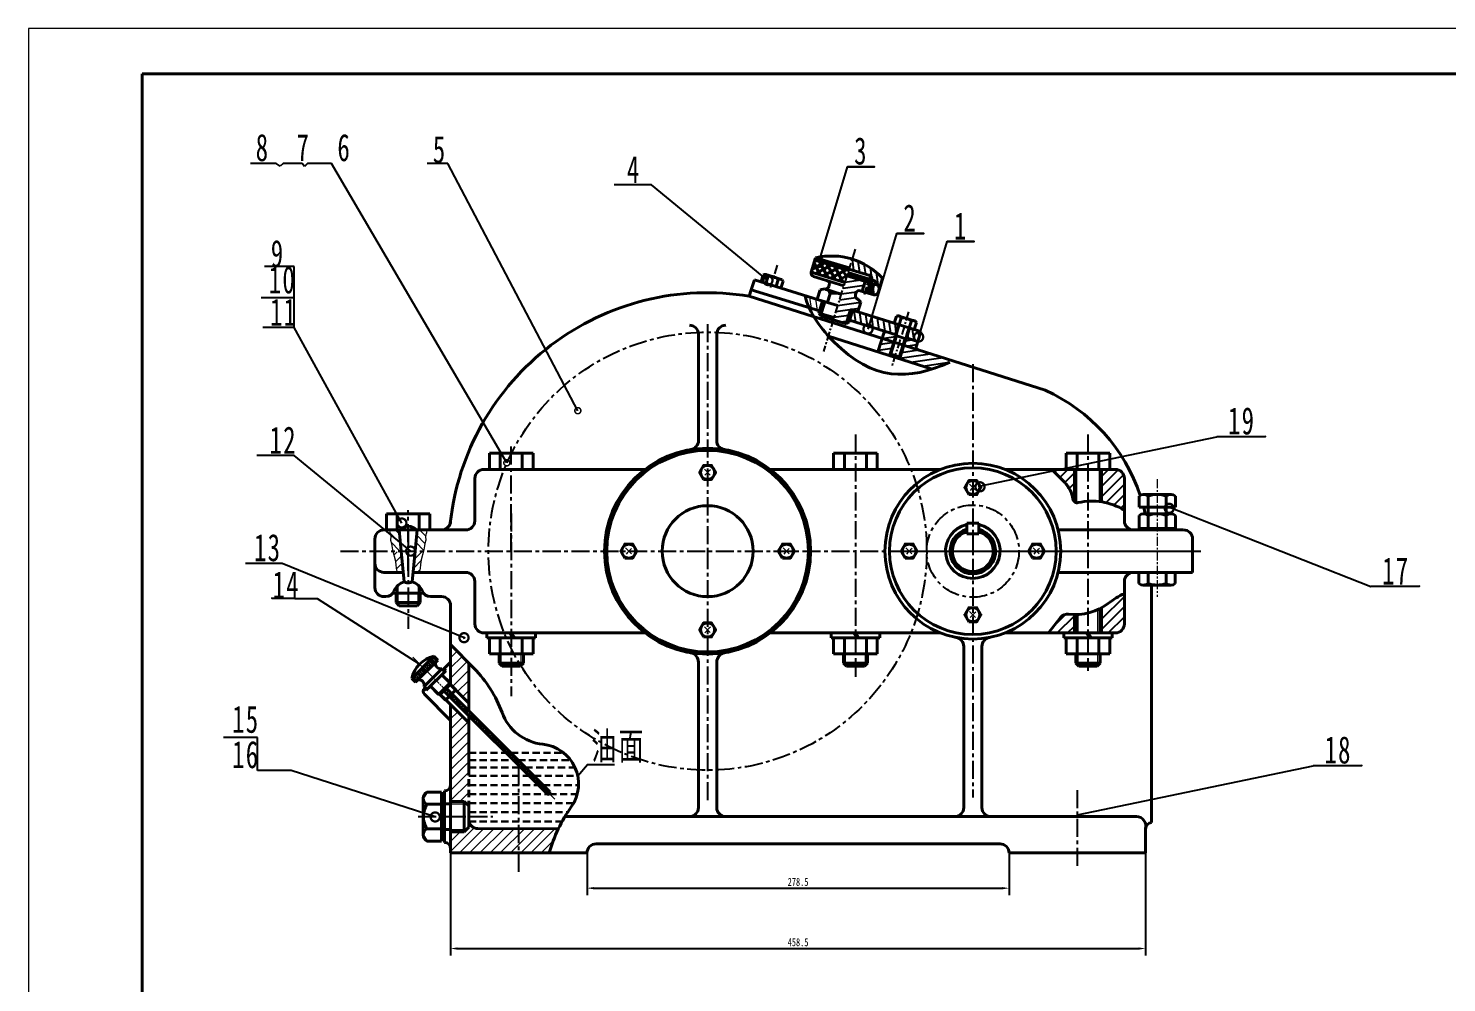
# Model space of a CAD drawing. Header units: millimetres. Extents: x -655 to 1299, y -1331 to -491.
# Drawn here: x 111 to 735, y -911 to -491 of the extents above; entities that cross this region are included whole.
import ezdxf

# ---------------------------------------------------------------- set-up
doc = ezdxf.new("R2010")
doc.units = ezdxf.units.MM
doc.header["$LTSCALE"] = 0.125
doc.header["$PDSIZE"] = -5
for name, pattern in [('ACAD_ISO08W100', [36, 24, -3, 6, -3]), ('CENTER', [50.8, 31.75, -6.35, 6.35, -6.35]), ('CENTERX2', [101.599999, 63.5, -12.7, 12.7, -12.7]), ('DASHEDX2', [38.099999, 25.4, -12.7]), ('F', [0.75, 0.5, -0.25])]:
    doc.linetypes.add(name, pattern=pattern)
doc.layers.get('0').update_dxf_attribs({"lineweight": 18})
doc.layers.get('Defpoints').update_dxf_attribs({"lineweight": 18})
for name, color, linetype, lineweight in [('03', 2, 'F', 18), ('剖面线层', 4, 'Continuous', 18), ('波浪线', 7, 'Continuous', 15), ('粗实线', 7, 'Continuous', 40), ('粗实线层', 7, 'Continuous', 40), ('细实线', 4, 'Continuous', 5), ('虚线', 2, 'DASHEDX2', 30), ('轮廓线', 5, 'Continuous', 30)]:
    doc.layers.add(name, color=color, linetype=linetype, lineweight=lineweight)
for name, color, linetype in [('剖面线', 2, 'Continuous'), ('标注线', 3, 'Continuous'), ('点划线', 3, 'CENTERX2')]:
    doc.layers.add(name, color=color, linetype=linetype)
doc.styles.add('标准', font='SimSun.ttf', dxfattribs={"width": 0.667})
doc.dimstyles.new('ISO-25', dxfattribs={"dimtxt": 3.5, "dimasz": 4, "dimexe": 1.25, "dimexo": 0, "dimtad": 1, "dimtoh": 1, "dimdsep": 46, "dimtxsty": '标准', "dimcen": 2.5, "dimdle": 8, "dimadec": 0, "dimazin": 0, "dimtfac": 1, "dimtmove": 0, "dimatfit": 3, "dimfxl": 1, "dimarcsym": 0})
pattern_1 = [(8.13988, (-1666.5604, 751.7794), (-0.3446581, 2.4096695), [])]
pattern_2 = [(98.13988, (-1666.5604, 751.7794), (-2.4096695, -0.3446581), [])]

# ---------------------------------------------------------------- blocks, each defined once
blk = doc.blocks.new('_DotSmall')
at = {"layer": '标注线', "color": 0, "const_width": 0.5}
blk.add_lwpolyline([(-0.0625, 0, 1), (0.0625, 0, 1)], format="xyb", close=True, dxfattribs=at)
blk = doc.blocks.new('*D24')
at = {"layer": 'Defpoints', "color": 0, "lineweight": -3, "transparency": 16777216}
for p in [(296.47, -853.61), (602.18, -853.61), (602.18, -895.68)]:
    blk.add_point(p, dxfattribs=at)
at = {"layer": '粗实线', "color": 7, "linetype": 'Continuous', "lineweight": -2, "transparency": 16777216}
for p, q in [((296.47, -853.61), (296.47, -898.68)), ((602.18, -853.61), (602.18, -898.68)), ((299.47, -895.68), (599.18, -895.68))]:
    blk.add_line(p, q, dxfattribs=at)
at = {"layer": '粗实线', "color": 7, "lineweight": -3, "transparency": 16777216}
for points in [[(299.47, -895.18), (299.47, -896.18), (296.47, -895.68)], [(599.18, -895.18), (599.18, -896.18), (602.18, -895.68)]]:
    blk.add_solid(points, dxfattribs=at)
at = {"layer": '粗实线', "color": 7, "lineweight": -3, "transparency": 16777216, "insert": (449.32, -892.93), "char_height": 3.5, "attachment_point": 5, "style": '标准'}
blk.add_mtext('\\A1;458.5', dxfattribs=at)
blk = doc.blocks.new('*D25')
at = {"layer": 'Defpoints', "color": 0, "lineweight": -3, "transparency": 16777216}
for p in [(356.47, -853.61), (542.18, -853.61), (542.18, -869.12)]:
    blk.add_point(p, dxfattribs=at)
at = {"layer": '粗实线', "color": 7, "linetype": 'Continuous', "lineweight": -2, "transparency": 16777216}
for p, q in [((356.47, -853.61), (356.47, -872.12)), ((542.18, -853.61), (542.18, -872.12)), ((359.47, -869.12), (539.18, -869.12))]:
    blk.add_line(p, q, dxfattribs=at)
at = {"layer": '粗实线', "color": 7, "lineweight": -3, "transparency": 16777216}
for points in [[(359.47, -868.62), (359.47, -869.62), (356.47, -869.12)], [(539.18, -868.62), (539.18, -869.62), (542.18, -869.12)]]:
    blk.add_solid(points, dxfattribs=at)
at = {"layer": '粗实线', "color": 7, "lineweight": -3, "transparency": 16777216, "insert": (449.32, -866.37), "char_height": 3.5, "attachment_point": 5, "style": '标准'}
blk.add_mtext('\\A1;278.5', dxfattribs=at)

msp = doc.modelspace()

# ---------------------------------------------------------------- hatches: boundary and pattern name
at = {"layer": '剖面线'}
h = msp.add_hatch(dxfattribs=at)
h.set_pattern_fill('ANSI31', color=0, scale=0.242, angle=45, style=0)
h.set_pattern_definition([(135, (284.9298, -781.1493), (-0.543305, -0.543305), [])])
h.paths.add_polyline_path([(290.8322, -768.7314), (289.1094, -767.0085), (279.345, -776.7729), (281.0679, -778.4957)])
at = {"layer": '剖面线层', "lineweight": -3}
h = msp.add_hatch(dxfattribs=at)
h.set_pattern_fill('ANSI31', color=4)
h.paths.add_polyline_path([(592.8445, -688.7884, 0.41421356), (588.8445, -684.7884), (582.8445, -684.7884), (582.8445, -699.1063, -0.09782163), (592.8445, -702.7645)])
h.paths.add_polyline_path([(560.906, -684.7884), (566.6051, -690.5926, -0.1598419), (570.1722, -697.8056, 0.18289837), (570.8445, -699.0243), (570.8445, -684.7884)])
h.paths.add_polyline_path([(570.8445, -748.6929, -0.02579667), (568.3278, -748.5442, 0.25881502), (564.7883, -750.0237), (559.4469, -756.7884), (570.8445, -756.7884)])
h.paths.add_polyline_path([(592.8445, -739.4992, 0.05890345), (585.9323, -743.6238, -0.03780374), (582.8445, -745.6473), (582.8445, -756.7884), (588.8445, -756.7884, 0.41421356), (592.8445, -752.7884)])
at = {"layer": '剖面线层'}
h = msp.add_hatch(dxfattribs=at)
h.set_pattern_fill('ANSI31', color=4)
h.paths.add_polyline_path([(304.4678, -770.0325), (296.4678, -761.8931), (296.4678, -778.9977), (299.0404, -781.5703), (298.6729, -781.9377), (304.4678, -787.7326)])
h.paths.add_polyline_path([(304.4678, -796.4083), (296.4678, -788.4083), (296.4678, -823.214), (296.4678, -830.9447), (302.4678, -830.9447), (304.4678, -832.9447), (304.4678, -816.3618)])
h.paths.add_polyline_path([(326.4678, -842.9806), (308.5149, -842.897, -0.41766574), (304.4678, -838.8973), (304.4678, -842.278), (302.4678, -844.278), (296.4678, -844.278), (296.4678, -852.6113), (296.4678, -853.6113), (326.4678, -853.6113)])
h.paths.add_polyline_path([(343.8426, -843.0614), (326.4678, -842.9806), (326.4678, -853.6113), (339.8076, -853.6113, -0.04134854)])
at = {"layer": '细实线', "linetype": 'Continuous', "lineweight": -3}
h = msp.add_hatch(dxfattribs=at)
h.set_pattern_fill('ANSI31', color=130, scale=0.766675, angle=53.1398806, style=0)
h.set_pattern_definition(pattern_2)
h.paths.add_polyline_path([(473.0519, -592.234), (471.6908, -596.6281), (480.9075, -599.4985, -0.41376504), (481.6641, -600.9368), (481.5501, -601.3047), (482.6498, -601.6471, -0.41376504), (483.4064, -603.0854), (483.2924, -603.4533), (485.3364, -604.0898), (486.4023, -600.5728, 0.13050501)])
h.paths.add_polyline_path([(481.4107, -607.5847), (482.5687, -607.9356, 0.41421356), (484.4809, -606.9129), (485.3364, -604.0898), (483.2924, -603.4533), (482.5619, -603.8682)])
h = msp.add_hatch(dxfattribs=at)
h.set_pattern_fill('ANSI31', color=130, scale=0.766675, angle=-36.8601194, style=0)
h.set_pattern_definition(pattern_1)
h.paths.add_polyline_path([(474.5644, -607.9131), (474.7868, -607.1794, -0.41421356), (476.6989, -606.1567), (477.5586, -606.4172), (478.9004, -602.0854), (470.7834, -599.5575), (464.7718, -618.9648), (470.4319, -620.6802), (472.322, -614.4435), (475.6606, -615.5304), (476.9491, -611.2787), (475.5871, -609.8253, -0.41421356)])
h.paths.add_polyline_path([(473.2935, -614.7598), (472.322, -614.4435), (470.4319, -620.6802), (471.7227, -619.9898)], flags=16)
at = {"layer": '细实线', "linetype": 'Continuous'}
h = msp.add_hatch(dxfattribs=at)
h.set_pattern_fill('ANSI31', color=130, scale=0.766675, angle=53.1398806, style=0)
h.set_pattern_definition([(98.13988, (-408.3964, -644.3515), (-2.4096695, -0.344658), [])])
edge = h.paths.add_edge_path()
edge.add_spline(control_points=[(452.3968, -608.2852), (452.8172, -610.1167), (453.4471, -611.919), (454.2359, -613.6759)], knot_values=[22.06076105, 22.06076105, 22.06076105, 22.06076105, 27.43122603, 27.43122603, 27.43122603, 27.43122603], degree=3, periodic=0)
edge.add_line((454.2359, -613.6759), (458.7867, -615.0932))
edge.add_line((458.7867, -615.0932), (460.1213, -610.6909))
edge.add_line((460.1213, -610.6909), (458.2819, -610.118))
edge.add_line((458.2819, -610.118), (452.3968, -608.2852))
at = {"layer": '细实线', "linetype": 'Continuous', "lineweight": -3}
h = msp.add_hatch(dxfattribs=at)
h.set_pattern_fill('ANSI31', color=130, scale=0.766675, angle=53.1398806, style=0)
h.set_pattern_definition(pattern_2)
h.paths.add_polyline_path([(492.2033, -625.5003), (493.5644, -621.1063), (475.6606, -615.5304), (473.2935, -614.7598), (471.961, -619.1962)])
h = msp.add_hatch(dxfattribs=at)
h.set_pattern_fill('ANSI31', color=130, scale=0.766675, angle=53.1398806, style=0)
h.set_pattern_definition(pattern_2)
h.paths.add_polyline_path([(501.9389, -628.5323), (503.3067, -624.1404), (498.3956, -622.6109), (497.0345, -627.0049)])
h = msp.add_hatch(dxfattribs=at)
h.set_pattern_fill('ANSI31', color=130, scale=0.766675, angle=-36.8601194, style=0)
h.set_pattern_definition(pattern_1)
h.paths.add_polyline_path([(492.4229, -625.5687), (492.2033, -625.5003), (487.299, -623.9729), (484.4633, -633.1273), (489.5873, -634.7231), (489.8142, -633.9907)])
edge = h.paths.add_edge_path()
edge.add_spline(control_points=[(508.293, -640.6385), (510.8448, -639.8059), (513.4341, -638.7672), (516.071, -637.5481)], knot_values=[105.12398753, 105.12398753, 105.12398753, 105.12398753, 115.39417712, 115.39417712, 115.39417712, 115.39417712], degree=3, periodic=0)
edge.add_arc((474.9682, -724.1206), 95.8344, 64.602619, 72.7015601)
edge.add_line((503.4644, -632.6209), (502.3799, -632.2831))
edge.add_arc((502.8358, -630.8191), 1.5334, 162.7893149, 252.7015601, ccw=False)
edge.add_line((501.3711, -630.3654), (501.9389, -628.5323))
edge.add_line((501.9389, -628.5323), (496.8149, -626.9365))
edge.add_line((496.8149, -626.9365), (494.2062, -635.3585))
edge.add_line((494.2062, -635.3585), (493.9793, -636.0909))
edge.add_line((493.9793, -636.0909), (508.293, -640.6385))
h.paths.add_polyline_path([(496.7015, -627.3027), (496.3721, -627.2001), (493.8768, -635.2559), (494.2062, -635.3585)])
h.paths.add_polyline_path([(492.6389, -626.0375), (492.3095, -625.9349), (489.8142, -633.9907), (490.1436, -634.0933)])
at = {"layer": '细实线'}
h = msp.add_hatch(dxfattribs=at)
h.set_pattern_fill('ANSI31', color=256, scale=10, style=0)
edge = h.paths.add_edge_path(flags=0)
edge.add_arc((275.4565, -772.1858), 2.5645, 138.4647778, 179.999995, ccw=False)
edge.add_line((273.5368, -770.4853), (273.5368, -766.9669))
edge.add_line((273.5368, -766.9669), (272.4568, -766.9669))
edge.add_line((272.4568, -766.9669), (270.1235, -766.9669))
edge.add_line((270.1235, -766.9669), (270.1235, -776.3204))
edge.add_line((270.1235, -776.3204), (270.1235, -777.6537))
edge.add_line((270.1235, -777.6537), (272.1235, -777.6537))
edge.add_line((272.1235, -777.6537), (273.5368, -777.6537))
edge.add_line((273.5368, -777.6537), (273.5368, -773.8863))
edge.add_arc((275.4565, -772.1858), 2.5645, 180.000005, 221.5352222, ccw=False)
edge = h.paths.add_edge_path(flags=0)
edge.add_line((277.3761, -777.6537), (280.7901, -777.6537))
edge.add_line((280.7901, -777.6537), (280.7901, -766.9669))
edge.add_line((280.7901, -766.9669), (277.3761, -766.9669))
edge.add_line((277.3761, -766.9669), (277.3761, -770.4853))
edge.add_arc((275.4565, -772.1858), 2.5645, -0.000005, 41.5352123, ccw=False)
edge.add_arc((275.4565, -772.1858), 2.5645, -41.5352123, 0.000005, ccw=False)
edge.add_line((277.3761, -773.8863), (277.3761, -777.6537))
h = msp.add_hatch(dxfattribs=at)
h.set_pattern_fill('ANSI31', color=256, scale=10, style=0)
h.paths.add_polyline_path([(298.9425, -803.7488), (299.7196, -801.8084), (300.4805, -800.0712), (300.5892, -797.1397), (300.3718, -793.0139), (299.8283, -789.4309), (298.9587, -786.8252), (298.9425, -786.7901)], flags=0)
h = msp.add_hatch(dxfattribs=at)
h.set_pattern_fill('ANSI31', color=256, scale=5, style=0)
edge = h.paths.add_edge_path(flags=0)
edge.add_arc((204.1235, -810.3002), 1, 0, 89.9999997)
edge.add_line((204.1235, -809.3002), (204.1235, -810.3002))
edge.add_line((204.1235, -810.3002), (205.1235, -810.3002))
edge = h.paths.add_edge_path(flags=0)
edge.add_line((204.1235, -810.3002), (204.1235, -809.3002))
edge.add_arc((204.1235, -810.3002), 1, 90.0000003, 180)
edge.add_line((203.1235, -810.3002), (204.1235, -810.3002))
edge = h.paths.add_edge_path(flags=0)
edge.add_arc((204.1235, -810.3002), 1, 180, 269.9999997)
edge.add_line((204.1235, -811.3002), (204.1235, -810.3002))
edge.add_line((204.1235, -810.3002), (203.1235, -810.3002))
edge = h.paths.add_edge_path(flags=0)
edge.add_line((205.1235, -810.3002), (204.1235, -810.3002))
edge.add_line((204.1235, -810.3002), (204.1235, -811.3002))
edge.add_arc((204.1235, -810.3002), 1, 270.0000003, 360)

# ---------------------------------------------------------------- linework, layer by layer
at = {"color": 1, "linetype": 'CENTER', "lineweight": -3}
for p, q in [((474.3882, -587.9197), (460.4272, -632.991)), ((440.1055, -594.9517), (436.9109, -605.265)), ((497.9344, -615.5053), (490.641, -639.1344))]:
    msp.add_line(p, q, dxfattribs=at)
at = {"color": 7, "lineweight": 40}
for p, q in [((455.132, -598.0184), (469.876, -602.4867)), ((430.1069, -601.3433), (458.2819, -610.118)), ((433.9866, -599.1449), (434.604, -599.0007)), ((440.6179, -601.1863), (439.6261, -604.3241)), ((442.3087, -601.3898), (442.7848, -601.8978)), ((456.1548, -599.9305), (469.4223, -603.9514)), ((458.973, -605.8308), (457.7261, -609.9449)), ((460.9127, -605.378), (458.973, -605.8308)), ((463.3909, -607.4439), (462.1993, -611.3757)), ((475.5871, -609.8253), (476.9491, -611.2787)), ((475.6606, -615.5304), (503.3067, -624.1404)), ((492.5465, -617.3825), (491.583, -620.4929)), ((492.4229, -625.5687), (471.9484, -619.1922)), ((487.299, -623.9729), (484.4633, -633.1273)), ((492.4229, -625.5687), (489.8142, -633.9907)), ((501.9389, -628.5323), (496.8149, -626.9365)), ((503.3067, -624.1404), (501.9389, -628.5323))]:
    msp.add_line(p, q, dxfattribs=at)
at = {"lineweight": 40}
msp.add_line((479.8413, -602.373), (480.0247, -601.7807), dxfattribs=at)
at = {"color": 1, "linetype": 'CENTER', "lineweight": 20}
msp.add_line((607.2432, -689.1449), (607.2432, -740.8226), dxfattribs=at)
at = {"color": 7, "lineweight": 40}
for centre, radius, start, end in [((464.025, -621.5423), 30.667, 43.1398806, 103.1398806), ((436.4635, -606.6956), 6.9001, 72.7015601, 92.4489382), ((483.0134, -606.4682), 1.5333, 253.1398806, 343.1398806), ((495.0057, -624.9277), 6.9001, 52.800611, 72.5479891)]:
    msp.add_arc(centre, radius, start, end, dxfattribs=at)
at = {"layer": '03', "linetype": 'ByBlock', "lineweight": 40}
for p, q in [((304.4678, -770.0325), (304.4678, -791.0805)), ((304.4678, -793.1821), (304.4678, -816.3618))]:
    msp.add_line(p, q, dxfattribs=at)
at = {"layer": '03', "linetype": 'DASHEDX2', "lineweight": 40}
msp.add_line((304.4678, -816.3618), (304.4678, -838.8973), dxfattribs=at)
at = {"layer": 'Defpoints', "color": 0}
for p, q in [((292.2628, -775.5276), (296.2175, -779.4822)), ((296.2119, -778.7418), (299.0404, -781.5703)), ((287.9249, -779.8654), (291.8796, -783.8201)), ((291.1392, -783.8146), (293.9676, -786.643))]:
    msp.add_line(p, q, dxfattribs=at)
at = {"layer": '剖面线层', "color": 0, "linetype": 'ACAD_ISO08W100'}
msp.add_line((279.8205, -767.4232), (342.3328, -829.9355), dxfattribs=at)
at = {"layer": '标注线'}
for p, q in [((219.7323, -550.1666), (208.4045, -550.1666)), ((221.4835, -551.292), (219.7323, -550.1666)), ((222.7483, -550.1666), (221.4835, -551.292)), ((231.1473, -550.1666), (222.7483, -550.1666)), ((232.1872, -551.5317), (231.1473, -550.1666)), ((233.5871, -550.1666), (232.1872, -551.5317)), ((237.3001, -550.1666), (233.5871, -550.1666)), ((244.0161, -550.1666), (237.3001, -550.1666)), ((321.2135, -681.9073), (244.0161, -550.1666)), ((295.1986, -550.1666), (286.1385, -550.1666)), ((352.4284, -658.9584), (295.1986, -550.1666)), ((227.6567, -595.474), (214.5938, -595.474)), ((227.6567, -622.4027), (227.6567, -595.474)), ((227.6567, -609.3013), (213.1368, -609.3013)), ((211.4904, -802.7575), (196.5779, -802.7575)), ((211.4904, -817.3074), (211.4904, -802.7575))]:
    msp.add_line(p, q, dxfattribs=at)
for points in [[(458.4481, -593.7086), (471.0439, -551.6524), (482.9256, -551.6524), (471.0439, -551.6524)], [(436.0723, -601.6843), (384.8201, -559.6281), (371.5237, -559.6281), (368.4628, -559.6281)], [(480.0901, -623.0332), (492.686, -580.9769), (504.5677, -580.9769), (492.686, -580.9769)], [(502.3632, -626.5381), (514.9591, -584.4818), (526.8408, -584.4818), (514.9591, -584.4818)], [(275.02, -708.4066), (227.6567, -622.4027), (217.0706, -622.4027), (213.8653, -622.4027)], [(529.7383, -692.0405), (633.4811, -670.4697), (654.92, -670.3234), (633.4811, -670.4697)], [(278.909, -720.7884), (227.6567, -678.7322), (214.3604, -678.7322), (211.2994, -678.7322)], [(611.9114, -701.1331), (701.2849, -736.3725), (722.7237, -736.2261), (701.2849, -736.3725)], [(302.8337, -759.0638), (222.3114, -726.2373), (212.1075, -726.2373), (206.2476, -726.2373)], [(282.851, -770.5145), (237.9785, -741.7019), (217.7652, -741.4243), (237.9785, -741.7019)], [(352.4027, -819.7082), (356.6529, -814.643), (368.6224, -814.643)], [(572.1827, -836.8634), (675.9256, -815.2926), (697.3644, -815.1463), (675.9256, -815.2926)], [(289.6874, -837.7651), (226.4029, -817.3074), (215.0023, -817.3074), (211.4904, -817.3074)]]:
    msp.add_lwpolyline(points, dxfattribs=at)
at = {"layer": '标注线', "linetype": 'CENTERX2', "lineweight": -3}
msp.add_circle((526.1778, -720.7884), 20.29, dxfattribs=at)
at = {"layer": '波浪线', "color": 0, "lineweight": 40}
for p, q in [((324.853, -813.5673), (325.9038, -812.5165)), ((332.7526, -821.4669), (333.8034, -820.4161))]:
    msp.add_line(p, q, dxfattribs=at)
at = {"layer": '点划线'}
for p, q in [((409.5112, -620.8897), (409.5112, -720.7884)), ((526.1778, -638.4431), (526.1778, -720.7884)), ((474.5651, -669.5152), (474.5651, -776.1363)), ((576.8445, -669.5152), (576.8445, -773.5222)), ((323.1345, -720.7884), (323.1345, -674.5365)), ((277.8012, -729.4934), (277.8012, -702.7026)), ((323.1345, -704.1734), (323.1345, -784.5771)), ((277.8012, -711.389), (277.8012, -754.9082)), ((526.1778, -711.4551), (526.1778, -829.2534)), ((248.0595, -720.7884), (626.4173, -720.7884)), ((409.5112, -720.7884), (409.5112, -830.626)), ((494.8445, -720.7884), (626.4173, -720.7884)), ((326.4678, -861.9374), (326.4678, -815.9827)), ((572.1778, -859.2494), (572.1778, -824.7303)), ((282.2263, -837.6113), (306.1442, -837.6113)), ((292.0008, -837.6113), (315.0828, -837.6113))]:
    msp.add_line(p, q, dxfattribs=at)
at = {"layer": '点划线', "lineweight": -3}
msp.add_circle((409.5112, -720.7884), 96.3767, dxfattribs=at)
at = {"layer": '粗实线'}
for p, q in [((1278.7358, -510.6951), (160.7358, -510.6951)), ((160.7358, -510.6951), (160.7358, -1310.6951)), ((405.5112, -672.1092), (405.5112, -625.3802)), ((413.5112, -672.1092), (413.5112, -625.3802)), ((313.5345, -684.7884), (313.5345, -677.7218)), ((313.5345, -677.7218), (323.1345, -677.7218)), ((318.3345, -677.7218), (318.3345, -684.7884)), ((332.7345, -677.7218), (323.1345, -677.7218)), ((327.9345, -677.7218), (327.9345, -684.7884)), ((332.7345, -684.7884), (332.7345, -677.7218)), ((464.9651, -684.7884), (464.9651, -677.7218)), ((464.9651, -677.7218), (474.5651, -677.7218)), ((469.7651, -677.7218), (469.7651, -684.7884)), ((484.1651, -677.7218), (474.5651, -677.7218)), ((479.3651, -677.7218), (479.3651, -684.7884)), ((484.1651, -684.7884), (484.1651, -677.7218)), ((567.2097, -684.7884), (567.2097, -677.7218)), ((567.2097, -677.7218), (576.8097, -677.7218)), ((572.0097, -677.7218), (572.0097, -684.7884)), ((586.4097, -677.7218), (576.8097, -677.7218)), ((581.6097, -677.7218), (581.6097, -684.7884)), ((586.4097, -684.7884), (586.4097, -677.7218)), ((348.7267, -684.7884), (311.1345, -684.7884)), ((555.053, -684.7884), (588.8445, -684.7884)), ((570.8445, -699.0243), (570.8445, -684.7884)), ((571.5111, -684.7884), (571.5111, -699.3968)), ((582.1778, -684.7884), (582.1778, -699.01)), ((582.8445, -699.1063), (582.8445, -684.7884)), ((307.1345, -688.7884), (307.1345, -707.4551)), ((592.8445, -688.7884), (592.8445, -707.4551)), ((268.2012, -711.4551), (268.2012, -704.3884)), ((268.2012, -704.3884), (277.8012, -704.3884)), ((273.0012, -704.3884), (273.0012, -711.4551)), ((287.4012, -704.3884), (277.8012, -704.3884)), ((282.6012, -704.3884), (282.6012, -711.4551)), ((287.4012, -711.4551), (287.4012, -704.3884)), ((263.1345, -720.7884), (263.1345, -715.4551)), ((267.1345, -711.4551), (303.1345, -711.4551)), ((273.8012, -711.4551), (274.7131, -720.7884)), ((281.8012, -711.4551), (280.8892, -720.7884)), ((611.2818, -711.4551), (563.7011, -711.4551)), ((622.8445, -720.7884), (622.8445, -715.4551)), ((263.1345, -720.7884), (263.1345, -736.7884)), ((274.7131, -720.7884), (276.0391, -734.3589)), ((280.8892, -720.7884), (279.5633, -734.3589)), ((622.8445, -720.7884), (622.8445, -730.1218)), ((275.6251, -730.1218), (267.1345, -730.1218)), ((273.0012, -739.3218), (273.0012, -736.162)), ((303.1345, -730.1218), (279.9773, -730.1218)), ((282.6012, -739.3218), (282.6012, -736.162)), ((307.1345, -752.7884), (307.1345, -734.1218)), ((563.7011, -730.1218), (612.8445, -730.1218)), ((592.8445, -752.7884), (592.8445, -734.1218)), ((615.2432, -730.1218), (622.8445, -730.1218)), ((267.1345, -740.7884), (267.9129, -740.7884)), ((271.0084, -739.3218), (277.8012, -739.3218)), ((272.4678, -739.3218), (272.4678, -743.4551)), ((284.5939, -739.3218), (277.8012, -739.3218)), ((283.1345, -739.3218), (283.1345, -743.4551)), ((287.6894, -740.7884), (292.4678, -740.7884)), ((272.4678, -743.4551), (277.8012, -743.4551)), ((273.8012, -744.7884), (272.4678, -743.4551)), ((273.8012, -744.7884), (277.8012, -744.7884)), ((283.1345, -743.4551), (277.8012, -743.4551)), ((281.8012, -744.7884), (277.8012, -744.7884)), ((281.8012, -744.7884), (283.1345, -743.4551)), ((296.4678, -744.7884), (296.4678, -778.9977)), ((582.1778, -746.0021), (582.1778, -756.7884)), ((582.8445, -745.6473), (582.8445, -756.7884)), ((570.8445, -748.6929), (570.8445, -756.7884)), ((571.5111, -748.6887), (571.5111, -756.7884)), ((348.4774, -756.7884), (311.1345, -756.7884)), ((312.4678, -756.7884), (312.4678, -758.9218)), ((312.4678, -758.9218), (323.1345, -758.9218)), ((313.5345, -758.9218), (313.5345, -765.9884)), ((318.3345, -765.9884), (318.3345, -758.9218)), ((322.3226, -756.7884), (323.8771, -758.9218)), ((323.1345, -756.7884), (324.6717, -758.9218)), ((333.8012, -758.9218), (323.1345, -758.9218)), ((327.9345, -765.9884), (327.9345, -758.9218)), ((332.7345, -758.9218), (332.7345, -765.9884)), ((333.8012, -756.7884), (333.8012, -758.9218)), ((437.0631, -756.7884), (512.0671, -756.7884)), ((463.8985, -756.7884), (463.8985, -758.9218)), ((463.8985, -758.9218), (474.5651, -758.9218)), ((464.9651, -758.9218), (464.9651, -765.9884)), ((469.7651, -765.9884), (469.7651, -758.9218)), ((473.7532, -756.7884), (475.3078, -758.9218)), ((474.5651, -756.7884), (476.1023, -758.9218)), ((485.2318, -758.9218), (474.5651, -758.9218)), ((479.3651, -765.9884), (479.3651, -758.9218)), ((484.1651, -758.9218), (484.1651, -765.9884)), ((485.2318, -756.7884), (485.2318, -758.9218)), ((540.2885, -756.7884), (588.8445, -756.7884)), ((566.1778, -756.7884), (566.1778, -758.9218)), ((566.1778, -758.9218), (576.8445, -758.9218)), ((567.2445, -758.9218), (567.2445, -765.9884)), ((572.0445, -765.9884), (572.0445, -758.9218)), ((576.0325, -756.7884), (577.5871, -758.9218)), ((576.8445, -756.7884), (578.3817, -758.9218)), ((587.5111, -758.9218), (576.8445, -758.9218)), ((581.6445, -765.9884), (581.6445, -758.9218)), ((586.4445, -758.9218), (586.4445, -765.9884)), ((587.5111, -756.7884), (587.5111, -758.9218)), ((313.5345, -765.9884), (323.1345, -765.9884)), ((317.8012, -765.9884), (317.8012, -770.1218)), ((332.7345, -765.9884), (323.1345, -765.9884)), ((328.4678, -765.9884), (328.4678, -770.1218)), ((464.9651, -765.9884), (474.5651, -765.9884)), ((469.2318, -765.9884), (469.2318, -770.1218)), ((484.1651, -765.9884), (474.5651, -765.9884)), ((479.8985, -765.9884), (479.8985, -770.1218)), ((522.1778, -762.6969), (522.1778, -833.6113)), ((530.1778, -762.6969), (530.1778, -833.6113)), ((567.2445, -765.9884), (576.8445, -765.9884)), ((571.5111, -765.9884), (571.5111, -770.1218)), ((586.4445, -765.9884), (576.8445, -765.9884)), ((582.1778, -765.9884), (582.1778, -770.1218)), ((319.1345, -771.4551), (317.8012, -770.1218)), ((317.8012, -770.1218), (323.1345, -770.1218)), ((319.1345, -771.4551), (323.1345, -771.4551)), ((328.4678, -770.1218), (323.1345, -770.1218)), ((327.1345, -771.4551), (323.1345, -771.4551)), ((327.1345, -771.4551), (328.4678, -770.1218)), ((405.5112, -769.6475), (405.5112, -833.6113)), ((413.5112, -769.6475), (413.5112, -833.6113)), ((469.2318, -770.1218), (474.5651, -770.1218)), ((470.5651, -771.4551), (469.2318, -770.1218)), ((470.5651, -771.4551), (474.5651, -771.4551)), ((479.8985, -770.1218), (474.5651, -770.1218)), ((478.5651, -771.4551), (474.5651, -771.4551)), ((478.5651, -771.4551), (479.8985, -770.1218)), ((479.8985, -768.7884), (479.8985, -768.7884)), ((479.8985, -768.7884), (479.8985, -770.1218)), ((479.8985, -770.1218), (479.8985, -768.7884)), ((571.5111, -770.1218), (576.8445, -770.1218)), ((572.8445, -771.4551), (571.5111, -770.1218)), ((572.8445, -771.4551), (576.8445, -771.4551)), ((582.1778, -770.1218), (576.8445, -770.1218)), ((580.8445, -771.4551), (576.8445, -771.4551)), ((580.8445, -771.4551), (582.1778, -770.1218)), ((582.1778, -768.7884), (582.1778, -768.7884)), ((582.1778, -768.7884), (582.1778, -770.1218)), ((582.1778, -770.1218), (582.1778, -768.7884)), ((296.4678, -788.4083), (296.4678, -823.214)), ((284.4678, -829.388), (285.9555, -826.8113)), ((284.4678, -829.388), (284.4678, -837.6113)), ((292.4678, -826.8113), (285.9555, -826.8113)), ((292.4678, -837.6113), (292.4678, -826.8113)), ((292.4678, -828.9447), (292.4678, -837.6113)), ((293.8012, -828.9447), (292.4678, -828.9447)), ((293.8012, -837.6113), (293.8012, -826.278)), ((293.8012, -826.278), (293.8012, -826.278)), ((293.8012, -837.6113), (293.8012, -828.9447)), ((604.8445, -840.278), (604.8445, -826.9447)), ((604.8445, -826.9447), (604.8445, -840.278)), ((285.9555, -832.2113), (292.4678, -832.2113)), ((296.4678, -831.9447), (293.8012, -831.9447)), ((302.4678, -830.9447), (296.4678, -830.9447)), ((296.4678, -837.6113), (296.4678, -830.9447)), ((302.4678, -830.9447), (302.4678, -837.6113)), ((302.4678, -830.9447), (304.4678, -832.9447)), ((304.4678, -837.6113), (304.4678, -832.9447)), ((284.4678, -845.8346), (284.4678, -837.6113)), ((292.4678, -846.278), (292.4678, -837.6113)), ((292.4678, -837.6113), (292.4678, -848.4113)), ((293.8012, -837.6113), (293.8012, -848.9447)), ((293.8012, -837.6113), (293.8012, -846.278)), ((296.4678, -837.6113), (296.4678, -852.6113)), ((302.4678, -844.278), (302.4678, -837.6113)), ((304.4678, -837.6113), (304.4678, -842.278)), ((346.772, -837.6113), (598.1778, -837.6113)), ((604.8445, -840.278), (604.8445, -840.278)), ((284.4678, -845.8346), (285.9555, -848.4113)), ((285.9555, -843.0113), (292.4678, -843.0113)), ((292.4678, -848.4113), (285.9555, -848.4113)), ((293.8012, -846.278), (292.4678, -846.278)), ((296.4678, -843.278), (293.8012, -843.278)), ((302.4678, -844.278), (296.4678, -844.278)), ((302.4678, -844.278), (304.4678, -842.278)), ((308.4466, -842.8972), (308.5149, -842.897)), ((602.1778, -853.6113), (602.1778, -842.9447)), ((293.8012, -848.9447), (293.8012, -848.9447)), ((296.4678, -851.6113), (296.4678, -853.6113)), ((296.4678, -853.6113), (356.4678, -853.6113)), ((356.4678, -853.6113), (356.4678, -853.6113)), ((360.4678, -849.6113), (538.1778, -849.6113)), ((542.1778, -853.6113), (542.1778, -853.6113)), ((602.1778, -853.6113), (542.1778, -853.6113))]:
    msp.add_line(p, q, dxfattribs=at)
at = {"layer": '粗实线', "lineweight": 40}
for p, q in [((427.8617, -608.5679), (558.0447, -649.9983)), ((523.5111, -713.1218), (523.5111, -708.4552)), ((523.5111, -708.4552), (528.8445, -708.4552)), ((528.8445, -713.1218), (528.8445, -708.4552)), ((523.5111, -713.1218), (528.8445, -713.1218)), ((604.8445, -735.7218), (604.8445, -827.1078))]:
    msp.add_line(p, q, dxfattribs=at)
at = {"layer": '粗实线', "lineweight": -3}
msp.add_line((413.5112, -625.757), (413.5112, -625.3802), dxfattribs=at)
at = {"layer": '粗实线', "color": 7, "true_color": 0xffffff}
for p, q in [((348.7267, -684.7884), (381.9592, -684.7884)), ((437.0631, -684.7884), (512.0671, -684.7884)), ((540.2885, -684.7884), (555.053, -684.7884)), ((553.7298, -684.7884), (555.053, -684.7884)), ((348.4774, -756.7884), (381.9592, -756.7884))]:
    msp.add_line(p, q, dxfattribs=at)
at = {"layer": '粗实线', "lineweight": 40}
for points in [[(560.906, -684.7884), (566.6051, -690.5926, -0.1598419), (570.1722, -697.8056, 0.43759981), (572.5503, -699.4449, -0.19418003), (592.8445, -702.7645, -0.03575237)], [(559.4469, -756.7884), (564.7883, -750.0237, -0.25881502), (568.3278, -748.5442, 0.19394426), (585.9323, -743.6238, -0.05890345), (592.8445, -739.4992, -0.85792971)]]:
    msp.add_lwpolyline(points, format="xyb", dxfattribs=at)
at = {"layer": '粗实线'}
msp.add_lwpolyline([(296.4678, -761.8931), (306.8204, -772.4262, -0.10645249), (319.1128, -791.8317, 0.28607684), (337.0215, -805.7589, -0.57267323), (349.5586, -833.3193, 0.08283871), (339.8076, -853.6113, 1.33174689)], format="xyb", dxfattribs=at)
for centre, radius in [((409.5112, -720.7884), 45.3333), ((409.5112, -720.7884), 44.3333), ((526.1778, -720.7884), 36.6667), ((409.5112, -720.7884), 20)]:
    msp.add_circle(centre, radius, dxfattribs=at)
at = {"layer": '粗实线', "lineweight": 40}
msp.add_circle((526.1778, -720.7884), 38.6667, dxfattribs=at)
for centre, radius, start, end in [((409.3555, -720.7282), 113.6768, 80.6307562, 173.7937269), ((526.1778, -720.7884), 77.6321, 18.4040828, 65.7646606), ((526.1778, -720.7884), 77.6321, 12.1957819, 14.4205873)]:
    msp.add_arc(centre, radius, start, end, dxfattribs=at)
at = {"layer": '粗实线'}
for centre, radius, start, end in [((401.5112, -625.3802), 4, 0, 90), ((417.5112, -625.3802), 4, 90, 180), ((401.5112, -672.1092), 4, 278.0209329, 0), ((417.5112, -672.1092), 4, 180, 261.9790671), ((311.1345, -688.7884), 4, 90, 180), ((588.8445, -688.7884), 4, 0, 90), ((303.1345, -707.4551), 4, 270, 0), ((526.1778, -720.7884), 12, 102.8395558, 77.1604442), ((526.1778, -720.7884), 10, 105.4659703, 74.5340297), ((596.8445, -707.4551), 4, 180, 270), ((267.1345, -715.4551), 4, 90, 180), ((526.1778, -720.7884), 9, 107.2352408, 72.7647592), ((618.8445, -715.4551), 4, 0, 90), ((267.1345, -726.1218), 4, 180, 270), ((277.8012, -740.7884), 6.6667, 105.3263492, 157.9756872), ((277.8012, -740.7884), 6.6667, 22.0243128, 74.6736508), ((303.1345, -734.1218), 4, 0, 90), ((596.8445, -734.1218), 4, 90, 180), ((267.1345, -736.7884), 4, 180, 270), ((267.9129, -736.7884), 4, 270, 337.9756872), ((287.6894, -736.7884), 4, 202.0243128, 270), ((292.4678, -744.7884), 4, 0, 90), ((311.1345, -752.7884), 4, 180, 270), ((588.8445, -752.7884), 4, 270, 360), ((518.1778, -762.6969), 4, 0, 80.6675818), ((534.1778, -762.6969), 4, 99.3324182, 180), ((401.128, -769.7915), 4.3855, 1.8814965, 77.9850487), ((417.8943, -769.7915), 4.3855, 102.0149513, 178.1185035), ((287.6567, -829.5113), 3.1913, 122.2144662, 237.7855338), ((293.8012, -823.6113), 2.6667, 270, 0), ((401.5112, -833.6113), 4, 270, 0), ((417.5112, -833.6113), 4, 180, 270), ((518.1778, -833.6113), 4, 270, 0), ((534.1778, -833.6113), 4, 180, 270), ((598.0777, -841.8531), 4.243, 345.0922845, 88.6475108), ((604.8445, -842.9447), 2.6667, 90, 180), ((287.6567, -845.7113), 3.1913, 122.2144662, 237.7855338), ((293.8012, -851.6113), 2.6667, 0, 90), ((360.4678, -853.6113), 4, 90, 180), ((538.1778, -853.6113), 4, 360, 90)]:
    msp.add_arc(centre, radius, start, end, dxfattribs=at)
at = {"layer": '粗实线', "lineweight": -3}
msp.add_arc((409.5112, -720.7884), 113.8269, 199.3247722, 199.8141, dxfattribs=at)
at = {"layer": '粗实线'}
for points in [[(273.8012, -711.4551), (275.1345, -710.6509), (277.8012, -709.0424), (280.4678, -710.6509), (281.8012, -711.4551)], [(276.0391, -734.3589), (276.6264, -734.5751), (277.8012, -735.0075), (278.9759, -734.5751), (279.5633, -734.3589)], [(285.9555, -832.2113), (285.2117, -834.0113), (283.724, -837.6113), (285.2117, -841.2113), (285.9555, -843.0113)]]:
    msp.add_open_spline(points, degree=3, dxfattribs=at)
at = {"layer": '粗实线层', "color": 7, "true_color": 0xffffff}
msp.add_arc((292.4678, -707.4551), 4, 270, 0, dxfattribs=at)
at = {"layer": '细实线'}
for p, q in [((110.7358, -490.6951), (110.7358, -1330.6951)), ((1298.7358, -490.6951), (110.7358, -490.6951)), ((274.3773, -717.3512), (269.7821, -712.756)), ((273.8758, -720.4418), (270.2928, -716.8588)), ((273.9883, -713.3701), (272.0733, -711.4551)), ((284.6081, -720.3978), (281.255, -717.0447)), ((285.1765, -717.3741), (281.5747, -713.7724)), ((285.3803, -713.9858), (282.8496, -711.4551)), ((271.5571, -722.5871), (273.0091, -721.1351)), ((272.2103, -725.5259), (274.912, -722.8242)), ((280.5381, -724.3824), (283.7854, -721.1351)), ((281.06, -720.4418), (280.9353, -720.3171)), ((272.5861, -728.7423), (275.2318, -726.0966)), ((274.7987, -730.1218), (275.5515, -729.369)), ((280.1491, -728.3635), (283.4427, -725.0698)), ((281.9829, -730.1218), (282.8885, -729.2162)), ((273.4069, -744.3942), (273.4069, -739.3218)), ((282.1954, -744.3942), (282.1954, -739.3218)), ((581.2387, -756.7884), (581.2387, -746.4584)), ((572.4502, -756.7884), (572.4502, -748.652)), ((336.7372, -756.7884), (337.0429, -756.4827)), ((318.7402, -771.0609), (318.7402, -765.9884)), ((327.5288, -771.0609), (327.5288, -765.9884)), ((470.1709, -771.0609), (470.1709, -765.9884)), ((478.9594, -771.0609), (478.9594, -765.9884)), ((572.4502, -771.0609), (572.4502, -765.9884)), ((581.2387, -771.0609), (581.2387, -765.9884)), ((296.4678, -831.9447), (303.4678, -831.9447)), ((296.4678, -843.278), (303.4678, -843.278))]:
    msp.add_line(p, q, dxfattribs=at)
at = {"layer": '细实线', "color": 7, "lineweight": 40}
for p, q in [((457.0535, -591.6783), (455.132, -598.0184)), ((457.0535, -591.6783), (471.8363, -596.1584)), ((456.72, -592.7788), (471.496, -597.2569)), ((430.1069, -601.3433), (428.7391, -605.7353)), ((433.9866, -599.1449), (433.0232, -602.2553)), ((438.5152, -600.1076), (435.157, -599.0617)), ((436.1726, -599.7954), (435.1989, -602.9388)), ((438.5152, -600.1076), (441.8706, -601.1624)), ((442.7848, -601.8978), (441.8035, -605.0027)), ((486.4023, -600.5728), (484.4809, -606.9129)), ((458.7779, -615.0905), (428.7391, -605.7353)), ((458.2819, -610.118), (466.7001, -612.7397)), ((460.9127, -605.378), (468.2881, -607.6132)), ((476.9491, -611.2787), (475.6606, -615.5304)), ((476.6989, -606.1567), (482.5687, -607.9356)), ((472.322, -614.4435), (475.6606, -615.5304)), ((599.2818, -696.6005), (599.2818, -701.4551)), ((601.2818, -695.8551), (613.2818, -695.8551)), ((603.2818, -696.5414), (603.2818, -704.3551)), ((611.2818, -696.5414), (611.2818, -704.3551)), ((615.2818, -696.6005), (615.2818, -701.4551)), ((599.2818, -701.4551), (615.2818, -701.4551)), ((613.4435, -704.3551), (601.1202, -704.3551)), ((603.2818, -702.5551), (603.2818, -704.3551)), ((599.2818, -705.0949), (599.2818, -710.7551)), ((615.2818, -710.7551), (599.2818, -710.7551)), ((603.2818, -705.0414), (603.2818, -710.7551)), ((603.2818, -705.0414), (603.2818, -710.7551)), ((608.1017, -711.4551), (607.6975, -710.7551)), ((611.2818, -705.0414), (611.2818, -710.7551)), ((611.2818, -705.0414), (611.2818, -710.7551)), ((613.2818, -710.7551), (613.2818, -711.4551)), ((615.2818, -705.0949), (615.2818, -710.7551)), ((618.7818, -711.4551), (611.2818, -711.4551)), ((612.2432, -730.1218), (597.2255, -730.1218)), ((615.2432, -730.1218), (599.2432, -730.1218)), ((613.2432, -735.7218), (601.2432, -735.7218)), ((611.2432, -735.0355), (611.2432, -730.1218)), ((614.244, -735.5532), (615.2432, -734.9763)), ((615.2432, -734.9763), (615.2432, -730.1218))]:
    msp.add_line(p, q, dxfattribs=at)
at = {"layer": '细实线', "color": 7, "linetype": 'Continuous', "lineweight": 40}
for p, q in [((455.8039, -598.222), (455.3357, -597.3465)), ((455.5444, -596.6577), (460.5988, -593.9544)), ((459.0984, -599.2204), (456.3341, -594.052)), ((456.5429, -593.3632), (457.3043, -592.9559)), ((457.0659, -598.6044), (463.8933, -594.9528)), ((462.3929, -600.2188), (458.7413, -593.3914)), ((460.3604, -599.6029), (467.1878, -595.9513)), ((465.6874, -601.2173), (462.0358, -594.3899)), ((463.6549, -600.6013), (470.4823, -596.9497)), ((468.9819, -602.2157), (465.3303, -595.3883)), ((470.555, -599.9957), (468.6248, -596.3868)), ((471.2393, -598.0935), (482.6498, -601.6471)), ((471.6953, -596.6295), (480.9075, -599.4985)), ((482.421, -597.0056), (482.421, -597.0056)), ((441.8082, -604.9875), (433.0188, -602.2502)), ((463.0472, -603.6216), (462.8249, -604.3553)), ((466.9494, -601.5997), (470.6723, -599.6085)), ((470.6137, -600.1054), (470.555, -599.9957)), ((470.6723, -599.6085), (470.7865, -599.5475)), ((470.7834, -599.5575), (485.3364, -604.0898)), ((470.9658, -598.9719), (482.3759, -602.5254)), ((471.8301, -599.2588), (471.6489, -599.8438)), ((473.0019, -599.6218), (472.8207, -600.2067)), ((474.1736, -599.9847), (473.9924, -600.5697)), ((475.3454, -600.3477), (475.1642, -600.9327)), ((476.5171, -600.7106), (476.3359, -601.2956)), ((477.6889, -601.0736), (477.5077, -601.6586)), ((478.9004, -602.0854), (477.5586, -606.4172)), ((478.8606, -601.4366), (478.6794, -602.0215)), ((481.0964, -602.7694), (479.7598, -607.0843)), ((482.1944, -603.1113), (480.8583, -607.4246)), ((481.2041, -602.1625), (481.0229, -602.7475)), ((481.6641, -600.9368), (481.2779, -602.1835)), ((482.5619, -603.8682), (481.4076, -607.5948)), ((482.3759, -602.5254), (482.1944, -603.1113)), ((482.1944, -603.1113), (482.5619, -603.8682)), ((483.2924, -603.4533), (482.5619, -603.8682)), ((483.4064, -603.0854), (483.2924, -603.4533)), ((428.7391, -605.7353), (427.8617, -608.5679)), ((460.1213, -610.6909), (458.5157, -615.9873)), ((461.1091, -610.9985), (459.206, -617.278)), ((474.7868, -607.1794), (474.5644, -607.9131)), ((458.5157, -615.9873), (459.206, -617.278)), ((458.5157, -615.9873), (465.0781, -617.9761)), ((459.206, -617.278), (470.4319, -620.6802)), ((472.322, -614.4435), (470.4319, -620.6802)), ((473.2935, -614.7598), (471.7227, -619.9898)), ((492.5465, -617.3825), (493.1638, -617.2384)), ((497.075, -618.3452), (493.7169, -617.2993)), ((471.7227, -619.9898), (470.4319, -620.6802)), ((500.3681, -623.2252), (491.5787, -620.4878)), ((493.5643, -621.1066), (492.2033, -625.5003)), ((493.1035, -623.3717), (492.4229, -625.5687)), ((493.784, -621.1746), (493.1035, -623.3717)), ((494.7325, -618.033), (493.7615, -621.1676)), ((498.3957, -622.6105), (497.0345, -627.0049)), ((497.075, -618.3452), (500.4304, -619.4001)), ((498.176, -622.5425), (497.4955, -624.7395)), ((499.1777, -619.4239), (498.1907, -622.547)), ((501.3446, -620.1355), (500.3633, -623.2403)), ((500.8686, -619.6275), (501.3446, -620.1355)), ((462.6952, -626.1515), (508.293, -640.6385)), ((492.6389, -626.0375), (490.0415, -634.4229)), ((492.2033, -625.5003), (492.4229, -625.5687)), ((496.715, -627.3069), (492.3095, -625.9349)), ((496.3721, -627.2001), (493.7747, -635.5855)), ((496.8149, -626.9365), (494.2062, -635.3585)), ((497.4955, -624.7395), (496.8149, -626.9365)), ((496.8149, -626.9365), (497.0345, -627.0049)), ((497.7151, -624.8079), (497.7184, -624.8089)), ((501.9389, -628.5323), (501.3711, -630.3654)), ((489.8142, -633.9907), (489.5873, -634.7231)), ((489.7121, -634.3203), (489.7116, -634.3201)), ((489.8142, -633.9907), (490.0415, -634.4229)), ((494.2073, -635.3589), (489.8142, -633.9907)), ((493.7747, -635.5855), (490.0415, -634.4229)), ((494.2062, -635.3585), (493.7747, -635.5855)), ((494.2062, -635.3585), (493.9793, -636.0909)), ((600.2811, -696.0236), (599.2818, -696.6005)), ((614.2826, -696.0236), (615.2818, -696.6005)), ((599.2818, -705.0949), (600.2762, -704.5208)), ((611.2818, -702.5551), (611.2818, -704.3551)), ((614.2875, -704.5208), (615.2818, -705.0949)), ((601.2818, -710.7551), (601.2818, -711.4551)), ((606.9932, -711.4551), (606.589, -710.7551)), ((599.2432, -734.9763), (599.2432, -730.1218)), ((600.2424, -735.5532), (599.2432, -734.9763)), ((603.2432, -735.0355), (603.2432, -730.1218))]:
    msp.add_line(p, q, dxfattribs=at)
at = {"layer": '细实线', "color": 1, "linetype": 'CENTER', "lineweight": -3}
msp.add_line((481.2544, -598.3728), (478.3305, -607.812), dxfattribs=at)
at = {"layer": '细实线', "color": 1, "linetype": 'Continuous'}
for p, q in [((410.7104, -687.3211), (408.0958, -684.7064)), ((527.3771, -693.9877), (524.7624, -691.373)), ((376.0438, -721.9877), (373.4291, -719.373)), ((445.3771, -721.9877), (442.7624, -719.373)), ((499.3771, -721.9877), (496.7624, -719.373)), ((555.3771, -721.9877), (552.7624, -719.373)), ((527.3771, -749.9877), (524.7624, -747.373)), ((410.7104, -756.6544), (408.0958, -754.0397))]:
    msp.add_line(p, q, dxfattribs=at)
at = {"layer": '细实线', "color": 7, "lineweight": 40}
for points in [[(407.7244, -689.1853), (405.9556, -686.1218), (407.7334, -683.0426), (411.2889, -683.0426), (413.0667, -686.1218), (411.2889, -689.201), (407.7334, -689.201)], [(524.391, -695.852), (522.6222, -692.7884), (524.4, -689.7092), (527.9556, -689.7092), (529.7334, -692.7884), (527.9556, -695.8676), (524.4, -695.8676)], [(373.0577, -723.852), (371.2889, -720.7884), (373.0667, -717.7092), (376.6223, -717.7092), (378.4001, -720.7884), (376.6223, -723.8676), (373.0667, -723.8676)], [(442.391, -723.852), (440.6223, -720.7884), (442.4001, -717.7092), (445.9556, -717.7092), (447.7334, -720.7884), (445.9556, -723.8676), (442.4001, -723.8676)], [(496.391, -723.852), (494.6222, -720.7884), (496.4, -717.7092), (499.9556, -717.7092), (501.7334, -720.7884), (499.9556, -723.8676), (496.4, -723.8676)], [(552.391, -723.852), (550.6222, -720.7884), (552.4, -717.7092), (555.9556, -717.7092), (557.7334, -720.7884), (555.9556, -723.8676), (552.4, -723.8676)], [(524.391, -751.852), (522.6222, -748.7884), (524.4, -745.7092), (527.9556, -745.7092), (529.7334, -748.7884), (527.9556, -751.8676), (524.4, -751.8676)], [(407.7244, -758.5187), (405.9556, -755.4551), (407.7334, -752.3759), (411.2889, -752.3759), (413.0667, -755.4551), (411.2889, -758.5343), (407.7334, -758.5343)]]:
    msp.add_lwpolyline(points, dxfattribs=at)
at = {"layer": '细实线'}
for points in [[(269.6045, -711.4551), (269.8042, -712.9181), (269.8523, -713.0624), (270.0448, -713.5432), (270.1892, -714.4086), (270.0448, -715.899), (270.4298, -717.3895), (270.6224, -718.3992), (270.9592, -720.1781), (271.0564, -720.7884)], [(285.9978, -711.4551), (285.7981, -712.9181), (285.75, -713.0624), (285.5575, -713.5432), (285.4131, -714.4086), (285.5575, -715.899), (285.1725, -717.3895), (284.98, -718.3992), (284.6431, -720.1781), (284.5459, -720.7884)], [(271.0564, -720.7884), (272.1006, -724.5399), (272.3301, -726.6029), (272.4831, -728.3603), (272.9579, -730.1218)], [(284.5459, -720.7884), (283.5017, -724.5399), (283.2722, -726.6029), (283.1192, -728.3603), (282.6444, -730.1218)]]:
    msp.add_lwpolyline(points, dxfattribs=at)
at = {"layer": '细实线', "color": 7, "lineweight": 40}
for centre in [(409.5112, -686.1218), (526.1778, -692.7884), (374.8445, -720.7884), (444.1778, -720.7884), (498.1778, -720.7884), (554.1778, -720.7884), (526.1778, -748.7884), (409.5112, -755.4551)]:
    msp.add_circle(centre, 3.08, dxfattribs=at)
at = {"layer": '细实线', "color": 7, "linetype": 'Continuous', "lineweight": 40}
for centre, radius, start, end in [((456.5995, -598.4631), 1.5333, 163.1398806, 253.1398806), ((461.3574, -603.9106), 1.5333, 253.1398806, 343.1398806), ((480.5655, -600.5965), 1.15, 342.7893149, 72.7015601), ((482.3078, -602.7451), 1.15, 342.7893149, 72.7015601), ((493.2495, -618.9996), 1.7634, 32.9119114, 92.7847395), ((495.0233, -624.9332), 6.9001, 72.7015601, 92.4489382), ((499.8452, -621.0635), 1.7634, 54.5252338, 112.3376378), ((502.8358, -630.8191), 1.5333, 162.7893149, 252.7015601), ((601.2818, -698.9108), 3.0557, 49.1176079, 109.1176079), ((613.2818, -698.9108), 3.0557, 70.8823921, 130.8823921), ((613.2695, -707.58), 3.2242, 71.5935261, 128.0589558), ((601.2568, -732.4775), 3.2387, 251.7481165, 307.8310755)]:
    msp.add_arc(centre, radius, start, end, dxfattribs=at)
at = {"layer": '细实线', "color": 7, "lineweight": 40}
for centre, radius, start, end in [((434.6896, -600.762), 1.7634, 32.9119114, 92.7847395), ((436.4458, -606.69), 6.9001, 52.800611, 72.5479891), ((441.2854, -602.8259), 1.7634, 54.5252338, 112.3376378), ((461.5798, -603.1769), 1.5333, 343.1398806, 73.1398806), ((460.691, -608.2573), 2.8198, 16.766285, 73.1788261), ((465.526, -616.5897), 9.3918, 72.8966303, 103.1398806), ((476.0318, -608.3579), 1.5333, 163.1398806, 253.1398806), ((476.2542, -607.6241), 1.5333, 73.1398806, 163.1398806), ((607.2818, -707.8551), 12, 70.5287794, 109.4712206), ((601.2942, -707.58), 3.2242, 51.9410442, 108.4064739), ((607.2818, -716.3551), 12, 70.5287794, 109.4712206), ((607.2432, -723.7218), 12, 250.5287794, 289.4712206), ((613.2296, -732.4775), 3.2387, 232.1689245, 288.2518835)]:
    msp.add_arc(centre, radius, start, end, dxfattribs=at)
at = {"layer": '细实线', "color": 1, "linetype": 'Continuous'}
for centre in [(422.3962, -699.0068), (539.0628, -705.6735), (387.7295, -733.6735), (457.0629, -733.6735), (511.0628, -733.6735), (567.0628, -733.6735), (539.0628, -761.6735), (422.3962, -768.3402)]:
    msp.add_arc(centre, 18.2222, 129.6266967, 140.4064074, dxfattribs=at)
at = {"layer": '细实线', "color": 5, "linetype": 'Continuous', "lineweight": 40}
msp.add_open_spline([(452.3968, -608.2852), (454.1851, -616.0761), (476.979, -645.7451), (497.9729, -645.9149), (516.071, -637.5481)], degree=3, knots=[22.06076105, 22.06076105, 22.06076105, 22.06076105, 44.90597566, 115.39417712, 115.39417712, 115.39417712, 115.39417712], dxfattribs=at)
at = {"layer": '虚线'}
for p, q in [((304.4678, -809.6113), (320.897, -809.6113)), ((322.9986, -809.6113), (346.2938, -809.6113)), ((304.4678, -812.8028), (324.0884, -812.8028)), ((304.4678, -815.997), (327.2594, -815.9737)), ((326.1901, -812.8028), (349.3336, -812.8028)), ((329.3589, -815.9716), (351.1816, -815.9493)), ((304.4678, -819.7082), (330.9939, -819.7082)), ((333.0955, -819.7082), (352.4027, -819.7082)), ((304.4678, -823.7082), (336.1055, -823.7082)), ((304.4678, -827.7082), (338.9939, -827.7082)), ((337.0955, -823.7082), (352.7501, -823.7082)), ((339.8633, -827.7082), (352.1728, -827.7082)), ((304.4678, -831.7082), (350.5666, -831.7082)), ((304.4678, -835.7082), (347.9515, -835.7082)), ((304.4678, -839.7082), (345.5693, -839.7082))]:
    msp.add_line(p, q, dxfattribs=at)
at = {"layer": '虚线', "linetype": 'ByBlock', "lineweight": 40}
msp.add_line((308.5149, -842.897), (343.8426, -843.0614), dxfattribs=at)
msp.add_arc((308.4678, -838.8973), 4, 180, 270.6744902, dxfattribs=at)
at = {"layer": '轮廓线', "color": 0, "lineweight": 40}
for p, q in [((279.345, -776.7729), (289.1094, -767.0085)), ((289.1094, -767.0085), (290.8322, -768.7314)), ((281.0679, -778.4957), (290.8322, -768.7314)), ((284.8448, -780.2965), (292.633, -772.5083)), ((285.7854, -782.0049), (294.3414, -773.4489)), ((293.9575, -773.8329), (292.633, -772.5083)), ((296.4678, -769.6113), (293.1019, -772.9773)), ((294.3414, -773.4489), (293.4858, -772.5933)), ((279.345, -776.7729), (281.0679, -778.4957)), ((291.1392, -783.8146), (296.2119, -778.7418)), ((291.8796, -783.8201), (296.2175, -779.4822)), ((292.6302, -775.1601), (296.2119, -778.7418)), ((296.2175, -779.4822), (296.2119, -778.7418)), ((296.2175, -779.4822), (304.4678, -787.7326)), ((286.1694, -781.621), (284.8448, -780.2965)), ((285.3138, -780.7654), (284.9298, -781.1493)), ((284.9298, -781.1493), (285.7854, -782.0049)), ((285.7854, -782.0049), (284.9298, -781.1493)), ((284.9298, -783.7161), (296.4678, -795.2541)), ((284.9298, -783.7161), (296.4678, -795.2541)), ((287.5575, -780.2329), (285.7854, -782.0049)), ((287.5575, -780.2329), (291.1392, -783.8146)), ((291.8796, -783.8201), (291.1505, -783.8033)), ((291.8796, -783.8201), (294.3351, -786.2756)), ((293.4927, -782.207), (339.07, -827.7844)), ((295.9482, -784.6625), (293.9676, -786.643)), ((294.5435, -781.1562), (340.1209, -826.7335)), ((299.0404, -781.5703), (296.999, -783.6117)), ((294.3863, -786.2243), (293.9676, -786.643)), ((294.3351, -786.2756), (304.4678, -796.4083)), ((296.4678, -795.2541), (296.4678, -836.7113)), ((296.4678, -795.2541), (296.4678, -836.7113)), ((339.07, -827.7844), (340.1209, -826.7335)), ((296.4678, -836.7113), (296.4678, -837.3163))]:
    msp.add_line(p, q, dxfattribs=at)
for centre, radius, start, end in [((292.1992, -779.8627), 13.2203, 103.5160919, 166.4839081), ((292.1028, -770.2497), 2.32, 166.7889697, 283.2110303), ((282.5862, -779.7663), 2.32, 346.7889697, 103.2110303), ((286.2132, -782.4327), 1.815, 135, 225), ((339.4012, -827.0647), 0.7922, 245.2905711, 24.7094289)]:
    msp.add_arc(centre, radius, start, end, dxfattribs=at)

# ---------------------------------------------------------------- block references
at = {"layer": '标注线'}
for p, xscale, yscale, zscale, rotation in [((458.4481, -593.7086), 8, 8, 8, 320.6285929236221), ((436.0723, -601.6843), 8, 8, 8, 320.6285929236221), ((480.0901, -623.0332), 8, 8, 8, 320.6285929236221), ((502.3632, -626.5381), 8, 8, 8, 320.6285929236221), ((352.4284, -658.9584), 5.333333333333333, 5.333333333333333, 5.333333333333333, 297.7465668803795), ((321.2135, -681.9073), 5.333333333333333, 5.333333333333333, 5.333333333333333, 288.9293006123629), ((529.3468, -692.4713), 8, 8, 8, 320.6285929236221), ((612.5742, -701.9309), 8, 8, 8, 342.0857723244968), ((275.02, -708.4066), 8, 8, 8, 298.8420683548643), ((278.909, -720.7884), 8, 8, 8, 320.6285929236221), ((302.3707, -758.875), 8, 8, 8, 337.8207554169124), ((289.6874, -837.7651), 8, 8, 8, 342.0857723244968)]:
    msp.add_blockref('_DotSmall', p, dxfattribs=dict(at, xscale=xscale, yscale=yscale, zscale=zscale, rotation=rotation))

# ---------------------------------------------------------------- texts
at = {"layer": '标注线', "char_height": 12, "attachment_point": 7, "style": '标准'}
for s, insert, width in [('\\T1.1;8  7  6', (210.7383, -549.3333), 236.571429), ('\\T1.1;5', (288.6472, -550.1666), 24), ('{\\T1.1;3}', (473.9778, -550.819), 53.142857), ('{\\T1.1;4}', (373.9938, -558.7947), 53.142857), ('{\\T1.1;2}', (495.6198, -580.1436), 53.142857), ('{\\T1.1;1}', (517.8929, -583.6485), 53.142857), ('\\T1.1;9', (217.3619, -596.0027), 22.285714), ('\\T1.1;10', (216.4878, -607.5361), 53.142857), ('\\T1.1;11', (217.0706, -621.5694), 42.857143), ('{\\T1.1;19}', (638.4242, -669.6001), 58.285714), ('\\T1.1;12', (216.8305, -677.8989), 53.142857), ('\\T1.1;13', (209.9958, -725.4039), 53.142857), ('\\T1.1;14', (218.1668, -741.5711), 54.857143), ('{\\T1.1;17}', (706.228, -735.5029), 58.285714), ('{\\T1.1;15}', (200.3674, -800.9347), 54.857143), ('{\\T1.1;16}', (200.3674, -816.4741), 53.142857), ('\\T1.1;油面', (358.3724, -813.8096), 51.428571), ('{\\T1.1;18}', (680.8687, -814.423), 58.285714)]:
    msp.add_mtext(s, dxfattribs=dict(at, insert=insert, width=width))

# ---------------------------------------------------------------- dimensions: what is measured, and where the dimension line sits
at = {"layer": '粗实线', "lineweight": -3}
for base, p1, p2, text, picture, middle in [((602.1778, -895.6827), (296.4678, -853.6113), (602.1778, -853.6113), '458.5', '*D24', (449.3228, -892.9327)), ((542.1778, -869.1164), (356.4678, -853.6113), (542.1778, -853.6113), '278.5', '*D25', (449.3228, -866.3664))]:
    dim = msp.add_linear_dim(base=base, p1=p1, p2=p2, text=text, dimstyle='ISO-25', override={"dimasz": 3, "dimexe": 3, "dimgap": 1, "dimtoh": 0, "dimdec": 3, "dimdle": 6, "dimclrd": 7, "dimclre": 7, "dimclrt": 7, "dimaunit": 1, "dimatfit": 0, "dimldrblk": 'DotSmall', "dimtolj": 1}, dxfattribs=at)
    dim.commit()
    dim.dimension.update_dxf_attribs({"geometry": picture, "text_midpoint": middle})

doc.saveas('drawing.dxf')
